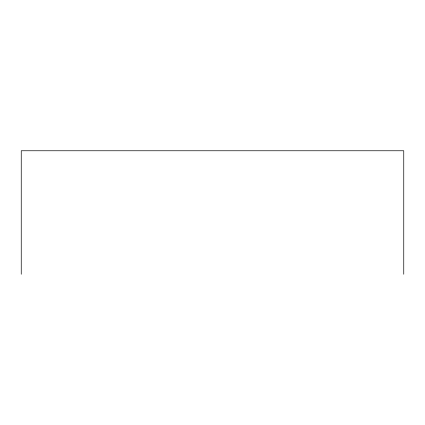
<?xml version="1.0" encoding="UTF-8"?>
<svg xmlns="http://www.w3.org/2000/svg" width="425" height="425" viewBox="0 0 425 425"><rect width="100%" height="100%" fill="white"/><g stroke="black" fill="none" stroke-linecap="round" stroke-linejoin="round"><path stroke-width="0.64" d="M403.75 274.242L403.75 150.758L21.25 150.758L21.25 274.242"/></g></svg>
